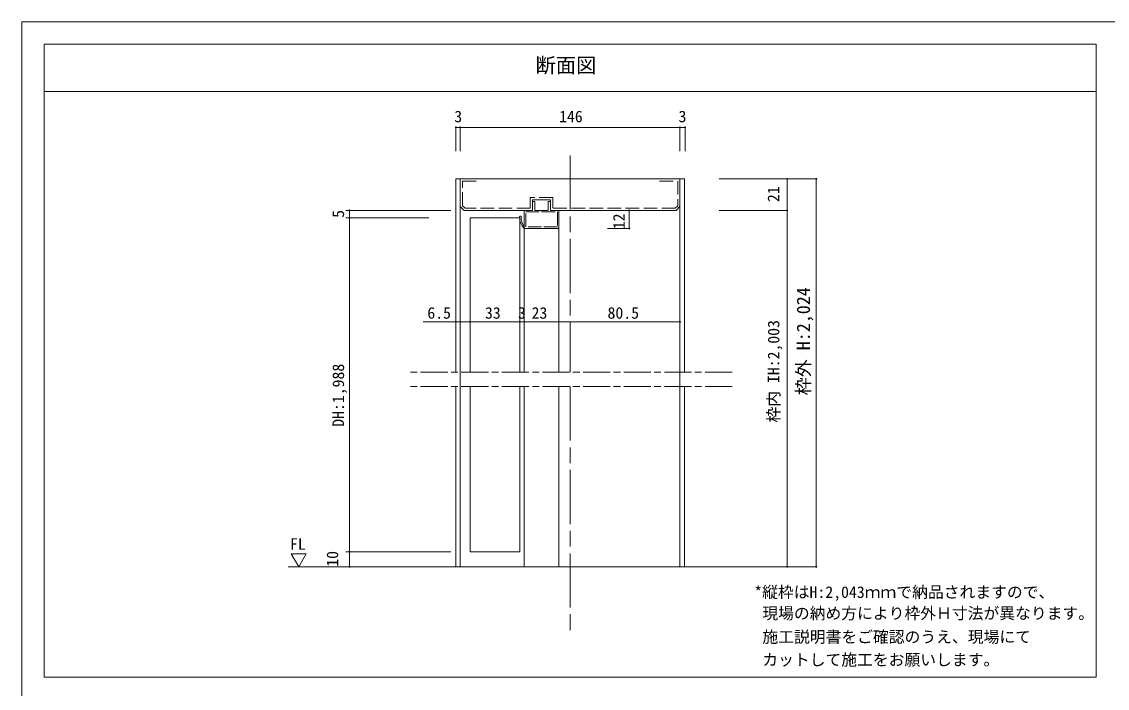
# Model space of a CAD drawing. Units: millimetres on the paper, enlarged 10 times, with parts at other scales. Extents: x -1985 to 2015, y -1370 to 1400.
# Drawn here: x -1985 to 420, y -78 to 1400 of the extents above; entities that cross this region are included whole.
import ezdxf
from ezdxf.enums import TextEntityAlignment as Align

# ---------------------------------------------------------------- set-up
doc = ezdxf.new("R2010")
doc.units = ezdxf.units.MM
doc.header["$LTSCALE"] = 10
doc.header["$PDMODE"] = 32
doc.header["$PDSIZE"] = 2
for name, pattern in [('CHAIN', [18.5, 12, -1.5, 3.5, -1.5]), ('DASHED3', [4, 3, -1]), ('USER6', [9, 6, -0.75, 1.5, -0.75])]:
    doc.linetypes.add(name, pattern=pattern)
doc.layers.add('1-1_0', color=7, linetype='Continuous', lineweight=9)
doc.layers.add('2-0_18', color=7, linetype='Continuous', lineweight=9)
doc.styles.add('ＭＳ ゴシック', font='')
doc.styles.get('ＭＳ ゴシック').set_extended_font_data('MS Gothic')

msp = doc.modelspace()

# ---------------------------------------------------------------- linework, layer by layer
at = {"layer": '1-1_0'}
for p, q in [((-1935, 1350), (395, 1350)), ((-1935, 1350), (395, 1350)), ((-1935, -52.5), (-1935, 1350)), ((395, -52.5), (395, 1350)), ((395, -52.5), (395, 1350)), ((395, -52.5), (395, 1350)), ((-1935, 1245), (395, 1245)), ((395, 1245), (-1935, 1245)), ((395, -52.5), (-1935, -52.5))]:
    msp.add_line(p, q, dxfattribs=at)
msp.add_lwpolyline([(-1985, -1370), (2015, -1370), (2015, 1400), (-1985, 1400)], close=True, dxfattribs=at)
for points in [[(395, -52.5), (-1935, -52.5), (-1935, 1350)], [(-1935, 1245), (395, 1245), (-1935, 1245)]]:
    msp.add_lwpolyline(points, dxfattribs=at)
at = {"layer": '2-0_18'}
for p, q in [((-1023.33, 1165.82), (-515.21, 1165.82)), ((-1023.33, 1112.83), (-1023.33, 1165.82)), ((-1013.33, 1112.83), (-1013.33, 1165.82)), ((-526.67, 1112.83), (-526.67, 1165.82)), ((-515.21, 1112.83), (-515.21, 1165.82)), ((-1013.33, 1051.74), (-833.33, 1051.74)), ((-1013.33, 1051.74), (-526.67, 1051.74)), ((-1013.33, 191.97), (-1013.33, 1051.74)), ((-516.67, 1051.74), (-526.67, 1051.74)), ((-526.67, 1051.74), (-526.67, 191.97)), ((-516.67, 623.52), (-516.67, 1051.74)), ((-516.67, 623.52), (-516.67, 1051.74)), ((-440.07, 1051.74), (-224.84, 1051.74)), ((-289.21, 1051.74), (-289.21, 191.97)), ((-224.84, 1051.74), (-224.84, 191.97)), ((-848.33, 1001.74), (-848.33, 981.74)), ((-1034.34, 981.74), (-1266.72, 981.74)), ((-1083.14, 965.07), (-1266.72, 965.07)), ((-1258.58, 191.97), (-1258.58, 981.74)), ((-991.67, 965.07), (-991.67, 623.52)), ((-991.67, 965.07), (-881.67, 965.07)), ((-881.67, 965.07), (-881.67, 623.52)), ((-638.95, 981.74), (-638.95, 941.74)), ((-440.07, 981.74), (-289.21, 981.74)), ((-871.67, 941.74), (-871.67, 623.52)), ((-795, 941.74), (-795, 623.52)), ((-686.96, 941.74), (-638.95, 941.74)), ((-1013.33, 778.17), (-1013.33, 734.85)), ((-526.67, 778.17), (-526.67, 734.85)), ((-1095.79, 734.85), (-526.67, 734.85)), ((-1023.33, 191.97), (-1023.33, 591.48)), ((-991.67, 225.3), (-991.67, 591.48)), ((-871.67, 191.97), (-871.67, 591.48)), ((-795, 191.97), (-795, 591.48)), ((-795, 191.97), (-795, 591.48)), ((-516.67, 191.97), (-516.67, 591.48)), ((-1034.34, 225.3), (-1266.72, 225.3)), ((-224.84, 191.97), (-1394.55, 191.97)), ((-1083.14, 191.97), (-1371.06, 191.97)), ((-440.07, 191.97), (-267.29, 191.97)), ((-440.07, 191.97), (-267.29, 191.97))]:
    msp.add_line(p, q, dxfattribs=at)
at = {"layer": '2-0_18', "linetype": 'CHAIN'}
for p, q in [((-770, 1103.58), (-770, 623.52)), ((-770, 591.48), (-770, 37.6))]:
    msp.add_line(p, q, dxfattribs=at)
at = {"layer": '2-0_18', "linetype": 'USER6'}
for p, q in [((-411.22, 623.52), (-1128.78, 623.52)), ((-411.22, 591.48), (-1128.78, 591.48))]:
    msp.add_line(p, q, dxfattribs=at)
at = {"layer": '2-0_18'}
for points in [[(-1023.33, 623.52), (-1023.33, 1051.74), (-1013.33, 1051.74)], [(-526.67, 990.07), (-535, 981.74), (-813.33, 981.74), (-813.33, 1005.07), (-853.33, 1005.07), (-853.33, 981.74), (-1005, 981.74), (-1013.33, 990.07)], [(-853.33, 1001.74), (-853.33, 981.74), (-871.67, 981.74)], [(-818.33, 1001.74), (-818.33, 981.74), (-818.33, 1001.74)], [(-818.33, 1001.74), (-818.33, 981.74), (-818.33, 986.74), (-818.33, 981.74)], [(-813.33, 1001.74), (-813.33, 981.74), (-795, 981.74)], [(-813.33, 981.74), (-795, 981.74), (-795, 941.74), (-833.33, 941.74), (-871.67, 941.74), (-871.67, 981.74), (-853.33, 981.74)], [(-848.33, 981.74), (-818.33, 981.74), (-848.33, 981.74)], [(-991.67, 225.3), (-881.67, 225.3), (-881.67, 591.48)]]:
    msp.add_lwpolyline(points, dxfattribs=at)
at = {"layer": '2-0_18', "linetype": 'DASHED3'}
for points in [[(-1008.33, 992.14), (-1008.33, 1046.74), (-968.33, 1046.74)], [(-571.67, 1046.74), (-531.67, 1046.74), (-531.67, 992.14)], [(-531.67, 992.14), (-537.07, 986.74), (-808.33, 986.74), (-808.33, 1010.07), (-858.33, 1010.07), (-858.33, 986.74), (-1002.93, 986.74), (-1008.33, 992.14)]]:
    msp.add_lwpolyline(points, dxfattribs=at)
at = {"layer": '2-0_18'}
for points in [[(-848.33, 1001.74), (-853.33, 1001.74), (-853.33, 981.74), (-853.33, 1001.74)], [(-848.33, 1001.74), (-848.33, 981.74), (-848.33, 986.74), (-848.33, 981.74)], [(-818.33, 1001.74), (-813.33, 1001.74), (-813.33, 981.74), (-813.33, 1001.74)], [(-1371.06, 191.97), (-1354.57, 220.65), (-1387.76, 220.65)]]:
    msp.add_lwpolyline(points, close=True, dxfattribs=at)
at = {"layer": '2-0_18', "linetype": 'DASHED3'}
msp.add_lwpolyline([(-798.33, 945.07), (-833.33, 945.07), (-868.33, 945.07), (-868.33, 978.4), (-833.33, 978.4), (-798.33, 978.4)], close=True, dxfattribs=at)
at = {"layer": '2-0_18'}
for centre, radius, start, end in [((-880.29, 967.61), 1.67, 98.46428, 193.4356), ((-846.86, 966.51), 35.06, 178.83653, 224.95289), ((-880.29, 967.61), 1.67, 13.4356, 98.46428), ((-844.11, 966.17), 34.61, 176.98835, 217.21194)]:
    msp.add_arc(centre, radius, start, end, dxfattribs=at)
for p in [(-1023.33, 1165.82), (-1013.33, 1165.82), (-526.67, 1165.82), (-515.21, 1165.82), (-289.21, 1051.74), (-224.84, 1051.74), (-1258.58, 981.74), (-1258.58, 965.07), (-638.95, 981.74), (-289.21, 981.74), (-638.95, 941.74), (-1013.33, 734.85), (-991.67, 734.85), (-881.67, 734.85), (-871.67, 734.85), (-795, 734.85), (-526.67, 734.85), (-1258.58, 225.3), (-1258.58, 191.97), (-289.21, 191.97), (-224.84, 191.97)]:
    msp.add_point(p, dxfattribs=at)

# ---------------------------------------------------------------- texts
at = {"layer": '1-1_0', "style": 'ＭＳ ゴシック'}
msp.add_text('断面図', height=32.99, dxfattribs=at).set_placement((-846.74, 1276.98), align=Align.BOTTOM_LEFT)
at = {"layer": '2-0_18', "style": 'ＭＳ ゴシック'}
for s, p in [('3', (-1026.67, 1169.42)), ('146', (-794.54, 1169.42)), ('3', (-529.84, 1169.42)), ('6.5', (-1086.4, 734.02)), ('33', (-958.7, 734.02)), ('3', (-885.64, 734.02)), ('23', (-855.44, 734.02)), ('80.5', (-687.19, 734.02)), ('FL', (-1390.72, 221.76)), ('*縦枠はH:2,043ｍｍで納品されますので、', (-362.09, 115.17)), ('現場の納め方により枠外Ｈ寸法が異なります。', (-344.31, 68.25)), ('施工説明書をご確認のうえ、現場にて', (-344.07, 15.98)), ('カットして施工をお願いします。', (-344.31, -34.72))]:
    msp.add_text(s, height=25.66, dxfattribs=at).set_placement(p, align=Align.BOTTOM_LEFT)
for s, height, p in [('21', 25.66, (-299.17, 1000.24)), ('5', 25.66, (-1263.16, 965.21)), ('12', 25.66, (-641.43, 940.07)), ('枠外 H:2,024', 29.33, (-229.84, 571.85)), ('枠内 IH:2,003', 25.66, (-298.83, 511.58)), ('DH:1,988', 25.66, (-1263.16, 502.17)), ('10', 25.66, (-1276.15, 191.97))]:
    msp.add_text(s, height=height, rotation=90, dxfattribs=at).set_placement(p, align=Align.BOTTOM_LEFT)

doc.saveas('drawing.dxf')
